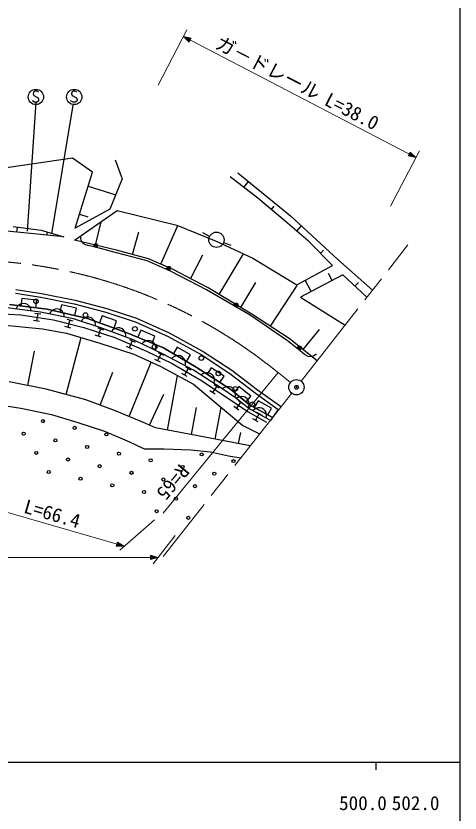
# Model space of a CAD drawing. Units: millimetres, scale not verified. Extents: x 40000 to 680000, y 20000 to 380000.
# Drawn here: x 520990 to 579000, y 198357 to 302576 of the extents above; entities that cross this region are included whole.
import ezdxf
from ezdxf.enums import TextEntityAlignment as Align

# ---------------------------------------------------------------- set-up
doc = ezdxf.new("R2010")
doc.units = ezdxf.units.MM
doc.header["$LTSCALE"] = 1000
doc.header["$PDMODE"] = 32
doc.header["$PDSIZE"] = 500
doc.linetypes.add('CHAIN', pattern=[18.5, 12, -1.5, 3.5, -1.5])
for name, color, linetype, lineweight in [('M-BGD', 7, 'Continuous', 25), ('M-BGD-EXST', 7, 'Continuous', 25), ('M-BMK', 2, 'CHAIN', 13), ('M-BMK-SRVR', 3, 'Continuous', 25), ('M-STR-HTXT', 7, 'Continuous', 13), ('M-TTL-BAND', 7, 'Continuous', 25)]:
    doc.layers.add(name, color=color, linetype=linetype, lineweight=lineweight)
doc.layers.add('M-OTRS', color=6, linetype='Continuous')
doc.styles.add('ＭＳ ゴシック', font='')
doc.styles.get('ＭＳ ゴシック').set_extended_font_data('MS Gothic')

msp = doc.modelspace()

# ---------------------------------------------------------------- linework, layer by layer
at = {"layer": 'M-BGD'}
for p, q in [((528387, 283989), (517924, 282444)), ((530982, 282136), (528387, 283989)), ((533947, 283763), (534878, 281265)), ((528714, 274816), (530982, 282136)), ((552569, 278767), (548964, 281556)), ((549953, 282078), (556872, 276443)), ((534878, 281265), (533250, 277314)), ((550767, 280161), (551363, 280930)), ((530415, 280306), (534023, 279191)), ((556174, 275746), (552569, 278767)), ((533250, 277314), (528714, 274816)), ((554372, 277256), (554738, 277692)), ((528656, 273248), (534195, 277140)), ((529281, 276646), (530360, 276313)), ((534195, 277140), (541987, 275223)), ((556872, 276443), (563035, 270749)), ((531389, 272609), (532104, 275662)), ((539907, 270110), (542117, 275170)), ((541987, 275223), (547162, 273131)), ((559198, 273131), (556174, 275746)), ((522871, 274124), (519371, 274464)), ((520635, 275047), (524280, 274562)), ((521121, 274294), (521187, 274974)), ((527245, 273687), (522871, 274124)), ((524280, 274562), (527245, 273687)), ((525058, 273906), (525088, 274206)), ((536215, 271389), (537035, 274339)), ((546282, 273754), (545388, 274200)), ((557686, 274439), (558289, 275134)), ((534122, 271970), (528656, 273248)), ((529443, 273519), (529454, 273723)), ((529499, 273257), (529443, 273519)), ((529454, 273723), (529483, 273839)), ((529575, 273073), (529499, 273257)), ((529700, 272917), (529575, 273073)), ((547162, 273131), (551930, 270924)), ((562338, 269936), (559198, 273131)), ((529903, 272741), (529700, 272917)), ((530087, 272653), (529903, 272741)), ((530396, 272574), (530087, 272653)), ((531364, 272325), (530396, 272574)), ((534138, 271614), (531364, 272325)), ((548111, 272957), (549047, 272606)), ((538308, 270808), (534122, 271970)), ((538111, 270565), (534138, 271614)), ((543803, 268222), (545417, 271330)), ((547524, 266174), (550723, 271483)), ((560768, 271534), (561181, 271939)), ((541260, 269179), (538111, 270565)), ((541506, 269413), (538308, 270808)), ((551930, 270924), (557686, 267438)), ((557686, 267438), (562338, 269936)), ((563035, 270749), (567553, 266709)), ((545870, 266745), (541260, 269179)), ((546100, 267031), (541506, 269413)), ((562294, 267990), (561820, 268889)), ((563675, 268716), (558151, 265811)), ((559532, 266537), (558755, 268012)), ((566831, 265786), (563675, 268716)), ((520976, 266831), (524344, 266285)), ((551798, 263604), (546100, 267031)), ((550373, 264460), (552335, 267716)), ((554248, 262006), (557720, 267320)), ((565253, 267251), (565714, 267747)), ((520914, 266335), (524255, 265794)), ((520914, 266335), (524255, 265794)), ((524255, 265794), (528591, 264919)), ((524255, 265794), (528591, 264919)), ((524344, 266285), (528704, 265405)), ((551567, 263449), (545870, 266745)), ((558151, 265811), (563979, 262141)), ((520146, 264847), (525066, 264222)), ((525066, 264222), (520146, 264847)), ((521485, 264852), (521260, 264680)), ((521699, 264944), (521485, 264852)), ((521740, 265651), (521614, 264661)), ((521947, 264992), (521699, 264944)), ((523723, 265399), (521740, 265651)), ((522264, 264949), (521947, 264992)), ((522491, 264838), (522264, 264949)), ((522673, 264693), (522491, 264838)), ((523597, 264409), (523723, 265399)), ((526942, 264815), (526718, 263842)), ((528890, 264367), (526942, 264815)), ((528591, 264919), (532718, 263836)), ((528591, 264919), (532718, 263836)), ((528704, 265405), (532859, 264315)), ((517149, 263764), (521610, 263514)), ((524183, 263847), (519806, 264431)), ((521115, 264498), (521004, 264271)), ((521260, 264680), (521115, 264498)), ((522845, 264469), (522673, 264693)), ((522938, 264255), (522845, 264469)), ((522985, 264007), (522938, 264255)), ((523439, 263736), (524229, 263613)), ((523834, 263674), (523680, 262688)), ((528519, 262973), (524183, 263847)), ((525066, 264222), (530319, 263014)), ((530319, 263014), (525066, 264222)), ((525497, 263827), (525371, 263608)), ((525654, 263999), (525497, 263827)), ((525890, 264155), (525654, 263999)), ((526110, 264233), (525890, 264155)), ((526361, 264264), (526110, 264233)), ((526674, 264201), (526361, 264264)), ((526893, 264075), (526674, 264201)), ((527066, 263918), (526893, 264075)), ((527222, 263683), (527066, 263918)), ((527300, 263463), (527222, 263683)), ((528666, 263394), (528890, 264367)), ((532718, 263836), (536554, 262586)), ((532718, 263836), (536554, 262586)), ((532859, 264315), (536734, 263053)), ((521610, 263514), (525904, 262848)), ((524075, 262626), (523285, 262749)), ((525904, 262848), (529872, 261848)), ((527331, 263212), (527300, 263463)), ((527622, 262930), (528398, 262734)), ((528010, 262832), (527766, 261864)), ((532355, 261723), (528519, 262973)), ((529637, 262860), (529487, 262657)), ((529813, 263013), (529637, 262860)), ((530065, 263141), (529813, 263013)), ((530292, 263193), (530065, 263141)), ((530545, 263195), (530292, 263193)), ((530319, 263014), (535405, 261181)), ((535405, 261181), (530319, 263014)), ((530849, 263096), (530545, 263195)), ((531052, 262946), (530849, 263096)), ((531205, 262770), (531052, 262946)), ((531333, 262518), (531205, 262770)), ((532261, 263376), (531922, 262437)), ((534141, 262698), (532261, 263376)), ((533802, 261759), (534141, 262698)), ((536734, 263053), (540987, 261159)), ((556477, 260116), (551567, 263449)), ((556698, 260408), (551798, 263604)), ((519157, 262181), (524452, 261681)), ((524452, 261681), (527579, 261098)), ((528153, 261766), (527378, 261961)), ((529872, 261848), (533916, 260515)), ((531385, 262291), (531333, 262518)), ((531387, 262038), (531385, 262291)), ((531671, 261781), (532430, 261530)), ((532050, 261656), (531737, 260707)), ((536440, 260182), (532355, 261723)), ((533805, 261646), (533622, 261501)), ((534062, 261762), (533805, 261646)), ((534292, 261803), (534062, 261762)), ((534544, 261793), (534292, 261803)), ((534844, 261681), (534544, 261793)), ((535040, 261521), (534844, 261681)), ((536554, 262586), (540765, 260712)), ((536554, 262586), (540765, 260712)), ((558522, 258952), (560636, 261596)), ((527579, 261098), (531956, 259807)), ((532117, 260582), (531358, 260832)), ((533622, 261501), (533463, 261305)), ((535184, 261339), (535040, 261521)), ((535301, 261081), (535184, 261339)), ((535342, 260852), (535301, 261081)), ((535333, 260600), (535342, 260852)), ((535405, 261181), (540283, 259182)), ((540283, 259182), (535405, 261181)), ((537299, 261485), (536919, 260561)), ((539148, 260727), (537299, 261485)), ((538769, 259803), (539148, 260727)), ((540765, 260712), (545184, 258295)), ((540765, 260712), (545184, 258295)), ((540987, 261159), (545441, 258724)), ((527537, 253079), (529520, 260525)), ((531956, 259807), (536376, 258349)), ((533916, 260515), (538043, 258765)), ((536175, 260100), (535784, 259181)), ((535807, 260256), (536543, 259944)), ((540241, 258349), (536440, 260182)), ((537617, 259880), (537441, 259699)), ((537812, 260008), (537617, 259880)), ((538079, 260101), (537812, 260008)), ((538311, 260122), (538079, 260101)), ((538562, 260090), (538311, 260122)), ((538850, 259951), (538562, 260090)), ((539031, 259775), (538850, 259951)), ((539159, 259580), (539031, 259775)), ((539252, 259314), (539159, 259580)), ((557864, 258993), (556477, 260116)), ((560346, 257495), (556698, 260408)), ((522534, 254246), (523424, 258732)), ((536152, 259025), (535416, 259337)), ((538043, 258765), (541378, 257141)), ((539241, 258831), (539273, 259082)), ((539273, 259082), (539252, 259314)), ((539570, 258577), (540289, 258227)), ((540283, 259182), (544535, 256641)), ((544535, 256641), (540283, 259182)), ((542064, 259281), (541551, 258424)), ((543780, 258256), (542064, 259281)), ((545441, 258724), (549204, 256257)), ((558640, 258364), (557864, 258993)), ((536376, 258349), (539919, 256724)), ((539851, 257329), (539132, 257679)), ((539930, 258402), (539492, 257504)), ((544202, 256266), (540241, 258349)), ((541520, 257947), (541337, 257772)), ((541719, 258068), (541520, 257947)), ((541989, 258152), (541719, 258068)), ((542222, 258165), (541989, 258152)), ((542471, 258124), (542222, 258165)), ((542754, 257975), (542471, 258124)), ((542929, 257793), (542754, 257975)), ((543050, 257594), (542929, 257793)), ((543134, 257324), (543050, 257594)), ((543267, 257399), (543780, 258256)), ((545184, 258295), (548915, 255849)), ((545184, 258295), (548915, 255849)), ((558889, 258163), (558640, 258364)), ((559156, 258049), (558889, 258163)), ((559387, 258016), (559156, 258049)), ((559668, 258045), (559387, 258016)), ((559887, 258125), (559668, 258045)), ((560101, 258261), (559887, 258125)), ((560201, 258385), (560101, 258261)), ((535771, 250205), (538659, 257302)), ((539919, 256724), (544172, 254433)), ((541378, 257141), (545131, 254975)), ((543505, 256490), (543005, 255625)), ((543106, 256842), (543147, 257092)), ((543147, 257092), (543134, 257324)), ((543158, 256690), (543851, 256290)), ((544535, 256641), (549038, 253725)), ((549038, 253725), (544535, 256641)), ((546492, 256564), (545948, 255726)), ((548169, 255478), (546492, 256564)), ((531998, 251684), (533634, 256010)), ((540774, 248435), (542103, 255548)), ((543351, 255426), (542658, 255825)), ((547871, 253850), (544202, 256266)), ((545401, 255764), (545202, 255607)), ((545611, 255864), (545401, 255764)), ((545888, 255921), (545611, 255864)), ((546120, 255911), (545888, 255921)), ((546365, 255846), (546120, 255911)), ((546632, 255670), (546365, 255846)), ((546788, 255472), (546632, 255670)), ((546889, 255262), (546788, 255472)), ((547625, 254640), (548169, 255478)), ((548915, 255849), (552251, 253308)), ((548915, 255849), (552251, 253308)), ((549204, 256257), (552543, 253713)), ((524952, 253767), (520116, 254725)), ((544172, 254433), (550634, 249018)), ((545131, 254975), (548758, 252559)), ((546871, 254508), (546936, 254752)), ((546946, 254985), (546889, 255262)), ((546889, 254404), (547554, 253960)), ((546936, 254752), (546946, 254985)), ((530122, 252392), (524952, 253767)), ((547000, 253130), (546334, 253573)), ((547221, 254182), (546667, 253351)), ((549663, 252642), (547871, 253850)), ((548139, 253958), (547938, 253804)), ((548350, 254057), (548139, 253958)), ((548628, 254111), (548350, 254057)), ((548860, 254098), (548628, 254111)), ((549104, 254031), (548860, 254098)), ((549038, 253725), (551498, 251725)), ((551498, 251725), (549038, 253725)), ((549369, 253852), (549104, 254031)), ((549523, 253652), (549369, 253852)), ((550123, 254130), (549493, 253355)), ((549622, 253441), (549523, 253652)), ((549676, 253164), (549622, 253441)), ((551674, 252870), (550123, 254130)), ((552251, 253308), (555252, 251142)), ((552251, 253308), (555252, 251142)), ((552543, 253713), (555545, 251547)), ((533874, 250976), (530122, 252392)), ((538439, 249080), (540306, 253139)), ((548758, 252559), (551343, 250809)), ((549596, 252688), (549663, 252931)), ((549663, 252931), (549676, 253164)), ((551414, 251267), (549663, 252642)), ((549964, 252711), (549753, 252572)), ((550182, 252794), (549964, 252711)), ((550000, 252321), (550661, 251873)), ((550463, 252827), (550182, 252794)), ((550694, 252798), (550463, 252827)), ((550932, 252713), (550694, 252798)), ((551183, 252515), (550932, 252713)), ((551043, 252095), (551674, 252870)), ((551323, 252305), (551183, 252515)), ((551406, 252087), (551323, 252305)), ((552612, 252249), (552127, 251376)), ((554359, 251279), (552612, 252249)), ((517358, 251978), (521611, 251286)), ((521611, 251286), (525617, 250446)), ((543901, 247851), (544561, 251384)), ((546996, 247262), (547801, 251391)), ((550101, 251046), (549439, 251494)), ((550330, 252097), (549770, 251270)), ((551325, 251338), (551410, 251575)), ((551439, 251807), (551406, 252087)), ((551410, 251575), (551439, 251807)), ((554224, 249704), (551414, 251267)), ((551498, 251725), (554502, 250057)), ((554502, 250057), (551498, 251725)), ((552335, 251258), (552133, 251142)), ((552607, 251336), (552335, 251258)), ((552840, 251343), (552607, 251336)), ((553088, 251296), (552840, 251343)), ((553367, 251141), (553088, 251296)), ((553874, 250406), (554359, 251279)), ((525617, 250446), (528931, 249458)), ((537668, 249434), (533874, 250976)), ((551343, 250809), (553719, 249476)), ((552133, 251142), (551946, 250971)), ((552775, 250578), (552286, 249707)), ((552427, 250773), (553124, 250382)), ((553538, 250954), (553367, 251141)), ((553654, 250753), (553538, 250954)), ((553732, 250481), (553654, 250753)), ((553693, 250000), (553739, 250248)), ((553739, 250248), (553732, 250481)), ((555252, 251142), (554502, 250057)), ((528931, 249458), (532542, 248272)), ((539211, 248726), (537668, 249434)), ((552635, 249512), (551938, 249903)), ((554502, 250057), (554224, 249704)), ((532542, 248272), (535806, 246888)), ((545464, 247560), (539211, 248726)), ((550061, 246665), (550345, 248126)), ((550634, 249018), (552823, 247927)), ((551593, 246367), (545464, 247560)), ((535806, 246888), (537735, 245998)), ((537735, 245998), (540356, 245998)), ((540356, 245998), (543818, 245850)), ((543818, 245850), (546390, 245603)), ((546390, 245603), (548764, 245059)), ((548764, 245059), (550364, 244809))]:
    msp.add_line(p, q, dxfattribs=at)
for centre, major_axis in [((547176, 273307), (999, 0)), ((531427, 272567), (250, 0)), ((531427, 272567), (150, 0)), ((531427, 272567), (50, 0)), ((540961, 269583), (250, 0)), ((540961, 269583), (150, 0)), ((540961, 269583), (50, 0)), ((523613, 265265), (300, 0)), ((549740, 264795), (250, 0)), ((549740, 264795), (150, 0)), ((549740, 264795), (50, 0)), ((530070, 263463), (300, 0)), ((536528, 261661), (300, 0)), ((539095, 259326), (300, 0)), ((558021, 259187), (250, 0)), ((558021, 259187), (150, 0)), ((558021, 259187), (50, 0)), ((545207, 257848), (300, 0)), ((547429, 255836), (300, 0)), ((549651, 253825), (300, 0)), ((551873, 251814), (300, 0)), ((524506, 249597), (200, 0)), ((521995, 247959), (200, 0)), ((528656, 248727), (200, 0)), ((532805, 247856), (200, 0)), ((526145, 247088), (200, 0)), ((530295, 246218), (200, 0)), ((523635, 245450), (200, 0)), ((534445, 245348), (200, 0)), ((545255, 245246), (200, 0)), ((527785, 244580), (200, 0)), ((531935, 243710), (200, 0)), ((538595, 244478), (200, 0)), ((549405, 244375), (200, 0)), ((525274, 242942), (200, 0)), ((536084, 242840), (200, 0)), ((542745, 243608), (200, 0)), ((546894, 242737), (200, 0)), ((529424, 242072), (200, 0)), ((540234, 241970), (200, 0)), ((533574, 241202), (200, 0)), ((544384, 241099), (200, 0)), ((537724, 240331), (200, 0)), ((541874, 239461), (200, 0)), ((539363, 237823), (200, 0)), ((543513, 236953), (200, 0))]:
    msp.add_ellipse(centre, major_axis=major_axis, ratio=0.999162, dxfattribs=at)
at = {"layer": 'M-BGD-EXST'}
for p, q in [((523274, 292621), (523234, 292381)), ((523234, 292381), (523314, 292181)), ((523514, 292741), (523274, 292621)), ((523314, 292181), (523874, 291862)), ((523674, 292741), (523514, 292741)), ((523834, 292701), (523674, 292741)), ((523914, 292621), (523834, 292701)), ((523874, 291862), (523954, 291662)), ((528286, 292621), (528246, 292381)), ((528246, 292381), (528326, 292181)), ((528526, 292741), (528286, 292621)), ((528326, 292181), (528886, 291862)), ((528686, 292741), (528526, 292741)), ((528846, 292701), (528686, 292741)), ((528926, 292621), (528846, 292701)), ((528886, 291862), (528966, 291662)), ((523600, 291300), (522473, 274421)), ((523194, 291422), (523114, 291542)), ((523434, 291303), (523194, 291422)), ((523714, 291303), (523434, 291303)), ((523914, 291422), (523714, 291303)), ((523954, 291662), (523914, 291422)), ((528436, 290903), (525654, 274090)), ((528206, 291422), (528126, 291542)), ((528446, 291303), (528206, 291422)), ((528726, 291303), (528446, 291303)), ((528926, 291422), (528726, 291303)), ((528966, 291662), (528926, 291422))]:
    msp.add_line(p, q, dxfattribs=at)
for centre in [(523594, 291982), (528606, 291982)]:
    msp.add_ellipse(centre, major_axis=(999, 0), ratio=0.999162, dxfattribs=at)
at = {"layer": 'M-BMK'}
for p, q in [((558247, 254812), (572193, 272641)), ((555223, 255938), (556849, 254647)), ((557013, 253241), (540200, 231919))]:
    msp.add_line(p, q, dxfattribs=at)
msp.add_ellipse((514016, 205759), major_axis=(64963, 0), ratio=0.999162, start_param=0.8836738, end_param=1.7501794, dxfattribs=at)
msp.add_ellipse((514016, 205759), major_axis=(64963, 0), ratio=0.999162, start_param=0.8836738, end_param=1.7501794, dxfattribs=at)
at = {"layer": 'M-BMK-SRVR'}
for major_axis in [(999, 0), (40, 0)]:
    msp.add_ellipse((557631, 254025), major_axis=major_axis, ratio=0.999162, dxfattribs=at)
at = {"layer": 'M-OTRS'}
msp.add_point((557631, 254025), dxfattribs=at)
at = {"layer": 'M-STR-HTXT'}
for p, q in [((539551, 293534), (543319, 300760)), ((542857, 299874), (573229, 284064)), ((542857, 299874), (543873, 299661)), ((543614, 299165), (542857, 299874)), ((543105, 299745), (543800, 299608)), ((543616, 299254), (543105, 299745)), ((543247, 299671), (543728, 299556)), ((543617, 299343), (543247, 299671)), ((543460, 299560), (543656, 299504)), ((543619, 299433), (543460, 299560)), ((543873, 299661), (543614, 299165)), ((543800, 299608), (543616, 299254)), ((543728, 299556), (543617, 299343)), ((543656, 299504), (543619, 299433)), ((573691, 284950), (569924, 277724)), ((572214, 284278), (572472, 284774)), ((572286, 284330), (572471, 284684)), ((572358, 284382), (572469, 284595)), ((572469, 284595), (572839, 284267)), ((572471, 284684), (572981, 284193)), ((572472, 284774), (573229, 284064)), ((573229, 284064), (572214, 284278)), ((572981, 284193), (572286, 284330)), ((572839, 284267), (572358, 284382)), ((572431, 284435), (572468, 284506)), ((572627, 284378), (572431, 284435)), ((572468, 284506), (572627, 284378)), ((555223, 255938), (540202, 237572)), ((498714, 243773), (535138, 233238)), ((534543, 232716), (539091, 236704)), ((538905, 230954), (541783, 234664)), ((534100, 233247), (534256, 233784)), ((534161, 233313), (534272, 233696)), ((534222, 233378), (534288, 233608)), ((534256, 233784), (535138, 233238)), ((534272, 233696), (534869, 233316)), ((534282, 233444), (534304, 233521)), ((534288, 233608), (534716, 233360)), ((534304, 233521), (534485, 233427)), ((535138, 233238), (534100, 233247)), ((534869, 233316), (534161, 233313)), ((534716, 233360), (534222, 233378)), ((534485, 233427), (534282, 233444)), ((480943, 231789), (539553, 231789)), ((538553, 231509), (538553, 232068)), ((538553, 232068), (539553, 231789)), ((539553, 231789), (538553, 231509)), ((538593, 231589), (538593, 231988)), ((538593, 231988), (539273, 231789)), ((539273, 231789), (538593, 231589)), ((538633, 231669), (538633, 231909)), ((538633, 231909), (539113, 231789)), ((539113, 231789), (538633, 231669)), ((538673, 231749), (538673, 231829)), ((538673, 231829), (538873, 231789)), ((538873, 231789), (538673, 231749))]:
    msp.add_line(p, q, dxfattribs=at)
at = {"layer": 'M-TTL-BAND'}
for p, q in [((579000, 20000), (579000, 370000)), ((40000, 205000), (579000, 205000)), ((568000, 205000), (568000, 204000))]:
    msp.add_line(p, q, dxfattribs=at)

# ---------------------------------------------------------------- texts
at = {"layer": 'M-STR-HTXT', "style": 'ＭＳ ゴシック'}
for s, rotation, p in [('ガ－ドレール', 332.62, (546619, 297955)), ('L=38.0', 332.72, (560881, 290512)), ('R=65', 230.576, (541944, 244459)), ('L=66.4', 343.913, (521738, 237122))]:
    msp.add_text(s, height=1833, rotation=rotation, dxfattribs=at).set_placement(p, align=Align.BOTTOM_LEFT)
at = {"layer": 'M-TTL-BAND', "style": 'ＭＳ ゴシック'}
for s, p in [('500.0', (566317, 198195)), ('502.0', (573198, 198195))]:
    msp.add_text(s, height=1833, dxfattribs=at).set_placement(p, align=Align.BOTTOM_CENTER)

doc.saveas('drawing.dxf')
